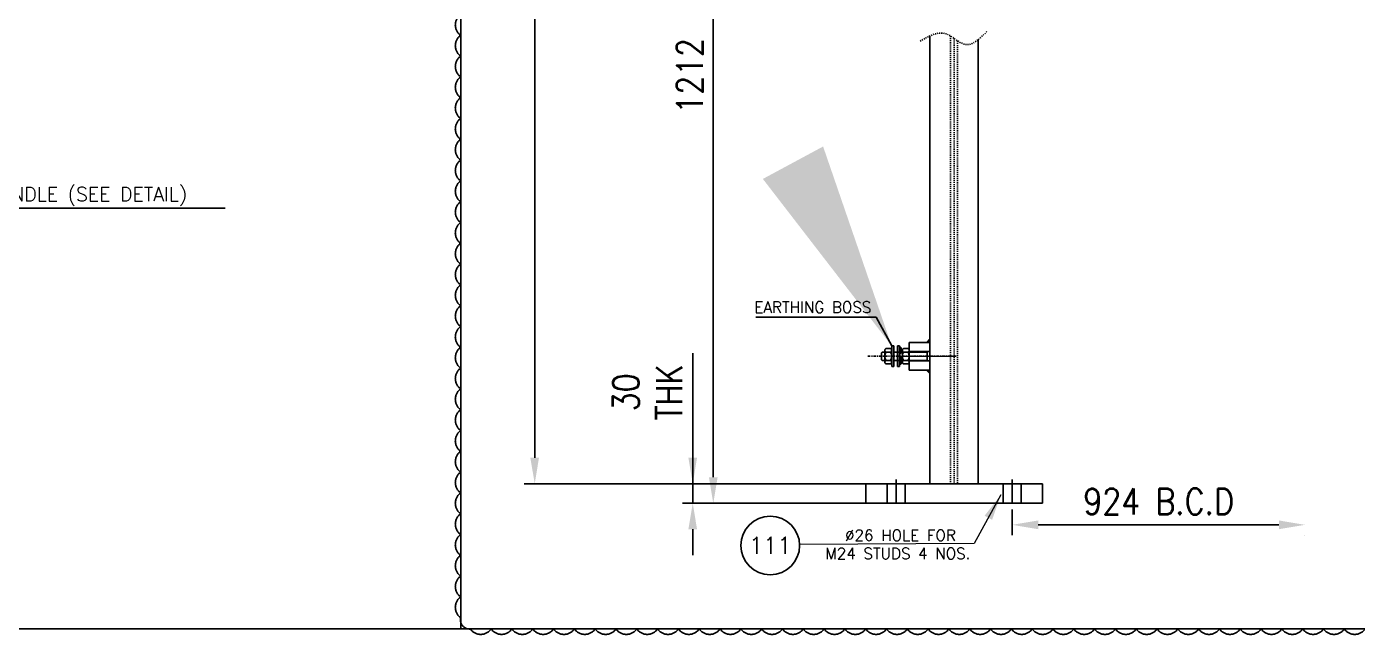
# Model space of a CAD drawing. Header units: inches. Extents: x -100737 to -99065, y -38026 to -37432.
# Drawn here: x -100535.1 to -100407.2, y -37882.4 to -37823.9 of the extents above; entities that cross this region are included whole.
import ezdxf
from ezdxf.enums import TextEntityAlignment as Align

# ---------------------------------------------------------------- set-up
doc = ezdxf.new("R2010")
doc.units = ezdxf.units.IN
doc.header["$LTSCALE"] = 200
doc.header["$MEASUREMENT"] = 0
for name, pattern in [('CENTER', [2, 1.25, -0.25, 0.25, -0.25]), ('CENTER2', [1.125, 0.75, -0.125, 0.125, -0.125]), ('DASHED', [0.75, 0.5, -0.25]), ('G-CENTER', [13.5, 7.5, -2, 2, -2])]:
    doc.linetypes.add(name, pattern=pattern)
doc.layers.add('AM_5', color=3, linetype='Continuous', lineweight=15)
for name, color, linetype in [('CENTER', 1, 'CENTER'), ('CENTRE', 1, 'CENTER2'), ('DIMENSION', 8, 'Continuous'), ('text', 3, 'Continuous'), ('WELD', 5, 'Continuous')]:
    doc.layers.add(name, color=color, linetype=linetype)
doc.styles.add('ROMANS', font='romans.shx', dxfattribs={"width": 0.85})
doc.dimstyles.new('VEP-8', dxfattribs={"dimscale": 0, "dimtxt": 2.5, "dimasz": 2.5, "dimexe": 1, "dimexo": 1, "dimgap": 1, "dimtad": 1, "dimdec": 0, "dimlfac": 15, "dimzin": 9, "dimdsep": 46, "dimtxsty": 'ROMANS', "dimcen": 0, "dimclrd": 256, "dimclre": 256, "dimclrt": 3, "dimadec": 0, "dimazin": 2, "dimtfac": 1, "dimtdec": 1, "dimtmove": 0, "dimatfit": 3, "dimfxl": 1, "dimlwd": -1, "dimlwe": -1, "dimarcsym": 1})
doc.dimstyles.new('VEP-8$0', dxfattribs={"dimscale": 0, "dimtxt": 2.5, "dimasz": 2.5, "dimexe": 1, "dimexo": 1, "dimgap": 1, "dimtad": 1, "dimdec": 0, "dimlfac": 15, "dimzin": 9, "dimdsep": 46, "dimtxsty": 'ROMANS', "dimcen": 0, "dimclrd": 256, "dimclre": 256, "dimclrt": 3, "dimadec": 0, "dimazin": 2, "dimtfac": 1, "dimtdec": 1, "dimtmove": 0, "dimatfit": 3, "dimfxl": 1, "dimlwd": -1, "dimlwe": -1, "dimarcsym": 1})
pattern_1 = [(45, (-101011.24348, -37539.53932), (-0.0294627825, 0.0294627825), []), (135, (-101011.24348, -37539.53932), (-0.0294627825, -0.0294627825), [])]

# ---------------------------------------------------------------- blocks, each defined once
blk = doc.blocks.new('*D100')
at = {"layer": 'Defpoints', "color": 0, "transparency": 16777216}
for p in [(-100486.23, -37772), (-100443.6, -37772), (-100448.24, -37867.9)]:
    blk.add_point(p, dxfattribs=at)
at = {"layer": 'DIMENSION', "transparency": 16777216}
for p, q in [((-100444.6, -37772), (-100487.23, -37772)), ((-100486.23, -37865.4), (-100486.23, -37774.5)), ((-100449.24, -37867.9), (-100487.23, -37867.9))]:
    blk.add_line(p, q, dxfattribs=at)
for points in [[(-100485.82, -37774.5), (-100486.65, -37774.5), (-100486.23, -37772)], [(-100486.65, -37865.4), (-100485.82, -37865.4), (-100486.23, -37867.9)]]:
    blk.add_solid(points, dxfattribs=at)
at = {"layer": 'DIMENSION', "color": 3, "linetype": 'DASHED', "ltscale": 10, "transparency": 16777216, "insert": (-100488.48, -37819.11), "char_height": 2.5, "attachment_point": 5, "rotation": 90, "style": 'ROMANS'}
blk.add_mtext('1450', dxfattribs=at)
blk = doc.blocks.new('*D78')
at = {"layer": 'Defpoints', "color": 0, "transparency": 16777216}
for p in [(-100440.34, -37869.38), (-100412.2, -37871.85), (-100412.2, -37871.85)]:
    blk.add_point(p, dxfattribs=at)
at = {"layer": 'DIMENSION', "transparency": 16777216}
for p, q in [((-100440.34, -37870.38), (-100440.34, -37872.85)), ((-100437.84, -37871.85), (-100414.7, -37871.85)), ((-100412.2, -37872.85), (-100412.2, -37872.85))]:
    blk.add_line(p, q, dxfattribs=at)
for points in [[(-100437.84, -37871.43), (-100437.84, -37872.27), (-100440.34, -37871.85)], [(-100414.7, -37872.27), (-100414.7, -37871.43), (-100412.2, -37871.85)]]:
    blk.add_solid(points, dxfattribs=at)
at = {"layer": 'DIMENSION', "color": 3, "linetype": 'DASHED', "ltscale": 10, "transparency": 16777216, "insert": (-100426.27, -37869.6), "char_height": 2.5, "attachment_point": 5, "style": 'ROMANS', "bg_fill": 3, "box_fill_scale": 1.25, "bg_fill_color": 256, "bg_fill_true_color": 13158600, "bg_fill_transparency": 0}
blk.add_mtext('924 B.C.D', dxfattribs=at)
blk = doc.blocks.new('*D90')
at = {"layer": 'Defpoints', "color": 0, "transparency": 16777216}
for p in [(-100443.27, -37788.97), (-100469.07, -37869.77), (-100450.64, -37869.77)]:
    blk.add_point(p, dxfattribs=at)
at = {"layer": 'DIMENSION', "ltscale": 10, "transparency": 16777216}
for p, q in [((-100444.27, -37788.97), (-100470.07, -37788.97)), ((-100469.07, -37791.47), (-100469.07, -37867.27)), ((-100451.64, -37869.77), (-100470.07, -37869.77))]:
    blk.add_line(p, q, dxfattribs=at)
at = {"layer": 'DIMENSION', "transparency": 16777216}
for points in [[(-100468.65, -37791.47), (-100469.49, -37791.47), (-100469.07, -37788.97)], [(-100469.49, -37867.27), (-100468.65, -37867.27), (-100469.07, -37869.77)]]:
    blk.add_solid(points, dxfattribs=at)
at = {"layer": 'DIMENSION', "color": 3, "linetype": 'DASHED', "ltscale": 10, "transparency": 16777216, "insert": (-100471.32, -37828.68), "char_height": 2.5, "attachment_point": 5, "rotation": 90, "style": 'ROMANS'}
blk.add_mtext('1212', dxfattribs=at)
blk = doc.blocks.new('*D91')
at = {"layer": 'Defpoints', "color": 0, "transparency": 16777216}
for p in [(-100454.41, -37867.9), (-100471.04, -37869.77), (-100454.41, -37869.77)]:
    blk.add_point(p, dxfattribs=at)
at = {"layer": 'DIMENSION', "ltscale": 10, "transparency": 16777216}
for p, q in [((-100471.04, -37867.9), (-100471.04, -37855.34)), ((-100471.04, -37865.4), (-100471.04, -37862.9)), ((-100455.41, -37867.9), (-100472.04, -37867.9)), ((-100471.04, -37867.9), (-100471.04, -37869.77)), ((-100455.41, -37869.77), (-100472.04, -37869.77)), ((-100471.04, -37872.27), (-100471.04, -37874.77))]:
    blk.add_line(p, q, dxfattribs=at)
at = {"layer": 'DIMENSION', "transparency": 16777216}
for points in [[(-100471.46, -37865.4), (-100470.63, -37865.4), (-100471.04, -37867.9)], [(-100470.63, -37872.27), (-100471.46, -37872.27), (-100471.04, -37869.77)]]:
    blk.add_solid(points, dxfattribs=at)
at = {"layer": 'DIMENSION', "color": 3, "linetype": 'DASHED', "ltscale": 10, "transparency": 16777216, "insert": (-100475.38, -37859.12), "char_height": 2.5, "attachment_point": 5, "rotation": 90, "style": 'ROMANS'}
blk.add_mtext('30\\PTHK', dxfattribs=at)

msp = doc.modelspace()

# ---------------------------------------------------------------- hatches: boundary and pattern name
at = {"layer": 'WELD'}
h = msp.add_hatch(dxfattribs=at)
h.set_pattern_fill('ANSI37', color=256, scale=0.333333)
h.set_pattern_definition(pattern_1)
h.paths.add_polyline_path([(-100448.244, -37854.309), (-100448.244, -37853.976), (-100448.577, -37854.309)])
h = msp.add_hatch(dxfattribs=at)
h.set_pattern_fill('ANSI37', color=256, scale=0.333333)
h.set_pattern_definition(pattern_1)
h.paths.add_polyline_path([(-100448.244, -37856.976), (-100448.244, -37857.309), (-100448.577, -37856.976)])

# ---------------------------------------------------------------- linework, layer by layer
for p, q in [((-100448.244, -37867.905), (-100448.244, -37824.842)), ((-100443.601, -37825.193), (-100443.601, -37867.905)), ((-100448.577, -37854.309), (-100448.244, -37853.976)), ((-100448.244, -37854.309), (-100448.577, -37854.309)), ((-100448.244, -37856.976), (-100448.577, -37856.976)), ((-100448.577, -37856.976), (-100448.244, -37857.309)), ((-100454.408, -37869.772), (-100454.408, -37867.905)), ((-100454.408, -37867.905), (-100437.437, -37867.905)), ((-100452.372, -37869.772), (-100452.372, -37867.905)), ((-100450.639, -37869.772), (-100450.639, -37867.905)), ((-100441.206, -37869.772), (-100441.206, -37867.905)), ((-100439.473, -37869.772), (-100439.473, -37867.905)), ((-100437.437, -37869.772), (-100437.437, -37867.905))]:
    msp.add_line(p, q)
at = {"color": 1, "linetype": 'G-CENTER', "lineweight": 15, "ltscale": 0.5}
msp.add_line((-100451.329, -37855.642), (-100446.023, -37855.642), dxfattribs=at)
at = {"layer": 'CENTER', "linetype": 'CENTER', "ltscale": 0.0001}
msp.add_line((-100445.922, -37825.083), (-100445.922, -37867.905), dxfattribs=at)
at = {"layer": 'CENTER'}
msp.add_line((-100540.725, -37841.394), (-100515.97, -37841.394), dxfattribs=at)
at = {"layer": 'CENTER', "linetype": 'CENTER', "ltscale": 0.001}
msp.add_line((-100454.228, -37855.642), (-100445.683, -37855.642), dxfattribs=at)
at = {"layer": 'CENTRE', "linetype": 'CENTER', "ltscale": 8}
for p, q in [((-100451.506, -37869.772), (-100451.506, -37867.494)), ((-100440.339, -37869.772), (-100440.339, -37867.494))]:
    msp.add_line(p, q, dxfattribs=at)
at = {"layer": 'DIMENSION'}
for p, q in [((-100493.34, -37796.568), (-100493.34, -37881.863)), ((-100493.34, -37881.863), (-100706.947, -37881.863)), ((-100493.34, -37881.863), (-100308.568, -37881.863))]:
    msp.add_line(p, q, dxfattribs=at)
at = {"layer": 'DIMENSION', "color": 7, "linetype": 'DASHED', "ltscale": 0.0001}
for p, q in [((-100446.256, -37824.859), (-100446.256, -37867.905)), ((-100445.589, -37825.318), (-100445.589, -37867.905))]:
    msp.add_line(p, q, dxfattribs=at)
at = {"layer": 'DIMENSION', "color": 7, "linetype": 'DASHED'}
for p, q in [((-100450.244, -37854.309), (-100448.244, -37854.309)), ((-100450.244, -37856.976), (-100450.244, -37854.309)), ((-100448.244, -37856.976), (-100448.244, -37854.446)), ((-100452.913, -37855.976), (-100452.911, -37855.309)), ((-100452.844, -37855.242), (-100452.911, -37855.309)), ((-100452.577, -37855.242), (-100452.844, -37855.242)), ((-100452.577, -37856.21), (-100452.577, -37855.074)), ((-100451.924, -37854.905), (-100452.461, -37854.905)), ((-100452.041, -37855.242), (-100452.461, -37855.242)), ((-100451.924, -37856.642), (-100451.924, -37854.642)), ((-100451.724, -37854.642), (-100451.924, -37854.642)), ((-100451.924, -37856.379), (-100451.924, -37854.905)), ((-100451.724, -37854.642), (-100451.724, -37856.642)), ((-100450.897, -37855.242), (-100451.724, -37855.242)), ((-100451.372, -37856.642), (-100451.372, -37854.642)), ((-100451.372, -37854.642), (-100451.172, -37854.642)), ((-100451.372, -37854.642), (-100451.172, -37854.642)), ((-100451.172, -37854.642), (-100451.172, -37856.642)), ((-100450.986, -37855.621), (-100451.169, -37856.423)), ((-100451.162, -37854.749), (-100451.139, -37855.414)), ((-100451.026, -37854.818), (-100451.162, -37854.749)), ((-100451.139, -37855.414), (-100451.029, -37855.377)), ((-100451.029, -37855.377), (-100451.026, -37854.818)), ((-100450.897, -37855.881), (-100450.986, -37855.621)), ((-100450.897, -37855.074), (-100450.897, -37856.211)), ((-100450.781, -37854.905), (-100450.361, -37854.905)), ((-100450.781, -37855.242), (-100450.361, -37855.242)), ((-100450.244, -37855.074), (-100450.244, -37856.211)), ((-100450.244, -37855.198), (-100448.244, -37855.198)), ((-100448.512, -37855.242), (-100450.244, -37855.242)), ((-100448.512, -37856.042), (-100448.512, -37855.242)), ((-100452.846, -37856.042), (-100452.913, -37855.976)), ((-100452.577, -37856.042), (-100452.846, -37856.042)), ((-100452.041, -37856.042), (-100452.461, -37856.042)), ((-100451.924, -37856.379), (-100452.461, -37856.379)), ((-100451.724, -37856.642), (-100451.924, -37856.642)), ((-100451.724, -37856.642), (-100451.924, -37856.642)), ((-100450.897, -37856.042), (-100451.724, -37856.042)), ((-100451.372, -37856.642), (-100451.172, -37856.642)), ((-100451.169, -37856.423), (-100451.053, -37856.418)), ((-100451.053, -37856.418), (-100450.897, -37855.881)), ((-100450.781, -37856.042), (-100450.361, -37856.042)), ((-100450.781, -37856.379), (-100450.361, -37856.379)), ((-100448.512, -37856.042), (-100450.244, -37856.042)), ((-100450.244, -37856.087), (-100448.244, -37856.087)), ((-100450.244, -37856.976), (-100448.244, -37856.976))]:
    msp.add_line(p, q, dxfattribs=at)
for centre, radius, start, end in [((-100452.398, -37855.074), 0.18, 110.55586, 249.44414), ((-100451.833, -37855.642), 0.744, 147.47959, 212.52041), ((-100452.104, -37855.074), 0.18, 290.55586, 69.44414), ((-100452.668, -37855.642), 0.744, 327.47959, 32.52041), ((-100450.718, -37855.074), 0.18, 110.55586, 249.44414), ((-100450.153, -37855.642), 0.744, 147.47959, 212.52041), ((-100450.424, -37855.074), 0.18, 290.55586, 69.44414), ((-100450.988, -37855.642), 0.744, 327.47959, 32.52041), ((-100452.398, -37856.21), 0.18, 110.55586, 249.44414), ((-100452.104, -37856.21), 0.18, 290.55586, 69.44414), ((-100450.718, -37856.211), 0.18, 110.55586, 249.44414), ((-100450.424, -37856.211), 0.18, 290.55586, 69.44414)]:
    msp.add_arc(centre, radius, start, end, dxfattribs=at)
at = {"layer": 'DIMENSION', "color": 4, "linetype": 'DASHED', "ltscale": 0.0001}
msp.add_spline([(-100449.187, -37825.34, -0.905), (-100446.707, -37824.638, -0.905), (-100444.851, -37825.671, -0.905), (-100442.755, -37824.414, -0.905)], degree=3, dxfattribs=at)
at = {"layer": 'text', "color": 4}
msp.add_circle((-100463.595, -37873.832, -0.905), 2.824, dxfattribs=at)

# ---------------------------------------------------------------- texts
at = {"layer": 'DIMENSION', "color": 3, "style": 'ROMANS'}
for s, p in [('EARTHING BOSS', (-100465.118, -37851.46)), ('%%C26 HOLE FOR', (-100456.41, -37873.391)), ('M24 STUDS 4 NOS.', (-100458.3, -37875.137))]:
    msp.add_text(s, height=1.06667, dxfattribs=at).set_placement(p)
msp.add_text('111', height=1.6, dxfattribs=at).set_placement((-100463.595, -37873.832, -0.905), align=Align.MIDDLE_CENTER)
at = {"layer": 'text', "style": 'ROMANS'}
msp.add_text('HANDLE (SEE DETAIL)', height=1.33333, dxfattribs=at).set_placement((-100538.836, -37840.724))

# ---------------------------------------------------------------- dimensions: what is measured, and where the dimension line sits
at = {"layer": 'DIMENSION'}
dim = msp.add_linear_dim(base=(-100486.235, -37772.004), p1=(-100448.244, -37867.905), p2=(-100443.601, -37772.004), angle=90, text='1450', dimstyle='VEP-8$0', override={"dimscale": 1, "dimtxt": 2.5, "dimtxsty": 'ROMANS', "dimtfill": 0}, dxfattribs=at)
dim.commit()
dim.dimension.update_dxf_attribs({"geometry": '*D100', "text_midpoint": (-100486.235, -37819.109), "dimtype": 160})
at = {"layer": 'DIMENSION', "color": 0, "linetype": 'DASHED', "ltscale": 10}
dim = msp.add_linear_dim(base=(-100469.07, -37869.772, -0.915), p1=(-100443.267, -37788.972), p2=(-100450.639, -37869.772), angle=90, dimstyle='VEP-8$0', override={"dimscale": 1}, dxfattribs=at)
dim.commit()
dim.dimension.update_dxf_attribs({"geometry": '*D90', "text_midpoint": (-100469.07, -37828.677, -0.915), "dimtype": 160})
dim = msp.add_linear_dim(base=(-100471.042, -37869.772, -0.915), p1=(-100454.408, -37867.905), p2=(-100454.408, -37869.772), angle=90, text='30\\PTHK', dimstyle='VEP-8$0', override={"dimscale": 1, "dimtxt": 2.5, "dimtxsty": 'ROMANS', "dimtfill": 0}, dxfattribs=at)
dim.commit()
dim.dimension.update_dxf_attribs({"geometry": '*D91', "text_midpoint": (-100471.042, -37859.122, -0.915), "dimtype": 160})

# ---------------------------------------------------------------- leaders
msp.add_leader([(-100451.924, -37854.642), (-100453.416, -37851.872), (-100464.977, -37851.872)], dimstyle='VEP-8', override={"dimscale": 8, "dimdec": 0})
at = {"layer": 'AM_5'}
msp.add_leader([(-100441.434, -37868.972), (-100443.981, -37873.657), (-100460.772, -37873.756)], dimstyle='VEP-8', override={"dimscale": 1, "dimclrd": 8, "dimclre": 8}, dxfattribs=at)

# ---------------------------------------------------------------- next in the draw order: dimensions: what is measured, and where the dimension line sits
at = {"layer": 'DIMENSION', "color": 7, "linetype": 'DASHED'}
dim = msp.add_linear_dim(base=(-100412.195, -37871.849), p1=(-100440.339, -37869.382), p2=(-100412.195, -37871.849), text='924 B.C.D', dimstyle='VEP-8$0', override={"dimscale": 1, "dimtxt": 2.5, "dimlfac": 1, "dimtxsty": 'ROMANS', "dimfxl": 1.5, "dimtfill": 1}, dxfattribs=at)
dim.commit()
dim.dimension.update_dxf_attribs({"geometry": '*D78', "text_midpoint": (-100426.267, -37869.599)})

# ---------------------------------------------------------------- next in the draw order: linework, layer by layer
msp.add_line((-100454.408, -37869.772), (-100437.437, -37869.772))
at = {"layer": 'DIMENSION', "color": 6, "linetype": 'DASHED', "ltscale": 10}
msp.add_lwpolyline([(-100406.419, -37881.863, -0.5206), (-100408.419, -37881.863, -0.5206), (-100410.419, -37881.863, -0.5206), (-100412.419, -37881.863, -0.5206), (-100414.419, -37881.863, -0.5206), (-100416.419, -37881.863, -0.5206), (-100418.419, -37881.863, -0.5206), (-100420.419, -37881.863, -0.5206), (-100422.419, -37881.863, -0.5206), (-100424.419, -37881.863, -0.5206), (-100426.419, -37881.863, -0.5206), (-100428.419, -37881.863, -0.5206), (-100430.419, -37881.863, -0.5206), (-100432.419, -37881.863, -0.5206), (-100434.419, -37881.863, -0.5206), (-100436.419, -37881.863, -0.5206), (-100438.419, -37881.863, -0.5206), (-100440.419, -37881.863, -0.5206), (-100442.419, -37881.863, -0.5206), (-100444.419, -37881.863, -0.5206), (-100446.419, -37881.863, -0.5206), (-100448.419, -37881.863, -0.5206), (-100450.419, -37881.863, -0.5206), (-100452.419, -37881.863, -0.5206), (-100454.419, -37881.863, -0.5206), (-100456.419, -37881.863, -0.5206), (-100458.419, -37881.863, -0.5206), (-100460.419, -37881.863, -0.5206), (-100462.419, -37881.863, -0.5206), (-100464.419, -37881.863, -0.5206), (-100466.419, -37881.863, -0.5206), (-100468.419, -37881.863, -0.5206), (-100470.419, -37881.863, -0.5206), (-100472.419, -37881.863, -0.5206), (-100474.419, -37881.863, -0.5206), (-100476.419, -37881.863, -0.5206), (-100478.419, -37881.863, -0.5206), (-100480.419, -37881.863, -0.5206), (-100482.419, -37881.863, -0.5206), (-100484.419, -37881.863, -0.5206), (-100486.419, -37881.863, -0.5206), (-100488.419, -37881.863, -0.5206), (-100490.419, -37881.863, -0.5206), (-100492.419, -37881.863, -0.5206), (-100493.34, -37880.784, -0.5206), (-100493.34, -37878.784, -0.5206), (-100493.34, -37876.784, -0.5206), (-100493.34, -37874.784, -0.5206), (-100493.34, -37872.784, -0.5206), (-100493.34, -37870.784, -0.5206), (-100493.34, -37868.784, -0.5206), (-100493.34, -37866.784, -0.5206), (-100493.34, -37864.784, -0.5206), (-100493.34, -37862.784, -0.5206), (-100493.34, -37860.784, -0.5206), (-100493.34, -37858.784, -0.5206), (-100493.34, -37856.784, -0.5206), (-100493.34, -37854.784, -0.5206), (-100493.34, -37852.784, -0.5206), (-100493.34, -37850.784, -0.5206), (-100493.34, -37848.784, -0.5206), (-100493.34, -37846.784, -0.5206), (-100493.34, -37844.784, -0.5206), (-100493.34, -37842.784, -0.5206), (-100493.34, -37840.784, -0.5206), (-100493.34, -37838.784, -0.5206), (-100493.34, -37836.784, -0.5206), (-100493.34, -37834.784, -0.5206), (-100493.34, -37832.784, -0.5206), (-100493.34, -37830.784, -0.5206), (-100493.34, -37828.784, -0.5206), (-100493.34, -37826.784, -0.5206), (-100493.34, -37824.784, -0.5206), (-100493.34, -37822.784, -0.5206)], format="xyb", dxfattribs=at)

doc.saveas('drawing.dxf')
